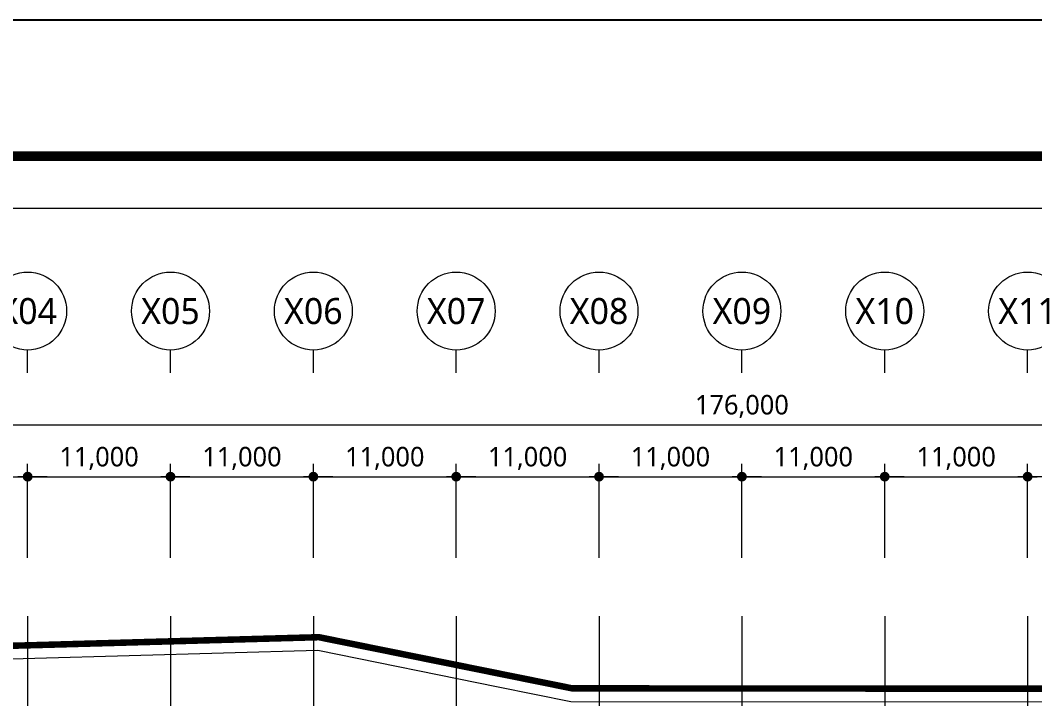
# Model space of a CAD drawing. Header units: millimetres. Extents: x 4739419 to 5837985, y 2291271 to 3446271.
# Drawn here: x 4898544 to 4976662, y 2536050 to 2588271 of the extents above; entities that cross this region are included whole.
import ezdxf
from ezdxf.enums import TextEntityAlignment as Align

# ---------------------------------------------------------------- set-up
doc = ezdxf.new("R2010")
doc.units = ezdxf.units.MM
doc.linetypes.add('XR-평면도$0$PHANTOM', pattern=[63.5, 31.75, -6.35, 6.35, -6.35, 6.35, -6.35])
doc.layers.get('0').update_dxf_attribs({"color": 255})
doc.layers.add('!!xref plan', color=9, linetype='Continuous')
doc.layers.add('!!출력', color=9, linetype='Continuous', plot=False)
for name, color, linetype, lineweight in [('FORM(미추홀)$0$A-BORD-SHEET', 9, 'Continuous', 25), ('XR-평면도$0$A-BOND-LIN1', 9, 'Continuous', 25), ('XR-평면도$0$A-CNTL', 9, 'Continuous', 15), ('XR-평면도$0$A-STXS-SETB', 9, 'Continuous', 20)]:
    doc.layers.add(name, color=color, linetype=linetype, lineweight=lineweight)
doc.layers.add('FORM(미추홀)$0$A-XXXX-NPLT', color=9, linetype='Continuous', lineweight=15, plot=False)
doc.layers.add('XR-평면도$0$A-XXXX-NPLT', color=9, linetype='Continuous', lineweight=15, plot=False)
doc.styles.add('XR-평면도$0$맑은고딕', font='malgun.ttf')

# ---------------------------------------------------------------- blocks, each defined once
blk = doc.blocks.new('FORM(미추홀)$0$SHHET')
at = {"layer": 'FORM(미추홀)$0$A-BORD-SHEET', "const_width": 750}
blk.add_lwpolyline([(411950, 286550), (10450, 286550), (10450, 10450), (411950, 10450)], close=True, dxfattribs=at)
at = {"layer": 'FORM(미추홀)$0$A-XXXX-NPLT'}
for points in [[(0, 0), (0, 297000), (420000, 297000), (420000, 0)], [(14450, 282550), (373825, 282550), (373825, 14450), (14450, 14450)]]:
    blk.add_lwpolyline(points, close=True, dxfattribs=at)
blk = doc.blocks.new('FORM(미추홀)')
blk.add_blockref('FORM(미추홀)$0$SHHET', (0, 0))
blk = doc.blocks.new('XR-평면도$0$중심선(210216)')
at = {"layer": 'XR-평면도$0$A-CNTL', "ltscale": 300}
for points in [[(33000, 206000), (33000, -10000)], [(44000, 206000), (44000, -10000)], [(55000, 206000), (55000, -10000)], [(66000, 206000), (66000, -10000)], [(77000, 206000), (77000, -10000)], [(88000, 206000), (88000, -10000)], [(99000, 206000), (99000, -10000)], [(110000, 206000), (110000, -10000)]]:
    blk.add_lwpolyline(points, dxfattribs=at)
blk = doc.blocks.new('XR-평면도$0$_CIDOT')
at = {"color": 0, "linetype": 'ByBlock'}
blk.add_line((2, 0), (-1, 0), dxfattribs=at)
at = {"color": 0, "linetype": 'ByBlock', "const_width": 0.5}
blk.add_lwpolyline([(-0.25, 0, 1), (0.25, 0, 1)], format="xyb", close=True, dxfattribs=at)

msp = doc.modelspace()

# ---------------------------------------------------------------- linework, layer by layer
at = {"layer": '!!출력'}
msp.add_lwpolyline([(4739418.8, 2291270.6), (5159418.8, 2291270.6), (5159418.8, 2588270.6), (4739418.8, 2588270.6)], close=True, dxfattribs=at)
at = {"layer": 'XR-평면도$0$A-BOND-LIN1', "linetype": 'XR-평면도$0$PHANTOM', "ltscale": 200, "const_width": 500}
for points in [[(4884772.6, 2539757.8), (4921542, 2540784.6), (4921542, 2540784.6), (4921542, 2540784.6), (4935549.5, 2537955.9), (4941040.8, 2536847), (4987814.3, 2536810), (4995466.5, 2538404.9), (5005838.2, 2540236.1), (5013550.5, 2541414), (5050167.9, 2542155), (5053756.1, 2538505.8), (5053755.1, 2537761.7), (5053754.7, 2536409.8), (5053875.3, 2532711.3), (5053636.9, 2454061), (5053514.7, 2378819.3), (5053273, 2329251.9), (5049652, 2325720.6), (4857413.1, 2325346.1)], [(4884772.6, 2539757.8), (4921542, 2540784.6), (4921542, 2540784.6), (4921542, 2540784.6), (4935549.5, 2537955.9), (4941040.8, 2536847), (4987814.3, 2536810), (4995466.5, 2538404.9), (5005838.2, 2540236.1), (5013550.5, 2541414), (5050167.9, 2542155), (5053756.1, 2538505.8), (5053755.1, 2537761.7), (5053754.7, 2536409.8), (5053875.3, 2532711.3), (5053636.9, 2454061), (5053514.7, 2378819.3), (5053273, 2329251.9), (5049652.1, 2325720.6), (4857413.1, 2325346.1)], [(4884772.6, 2539757.8), (4921542, 2540784.6), (4921542, 2540784.6), (4921542, 2540784.6), (4935549.5, 2537955.9), (4941040.8, 2536847), (4987814.3, 2536810), (4995466.5, 2538404.9), (5005838.2, 2540236.1), (5013550.5, 2541414), (5050167.9, 2542155), (5053756.1, 2538505.8), (5053755.1, 2537761.7), (5053754.7, 2536409.8), (5053875.3, 2532711.3), (5053636.9, 2454061), (5053514.7, 2378819.3), (5053273, 2329251.9), (5049652.1, 2325720.6), (4857413.1, 2325346.1)]]:
    msp.add_lwpolyline(points, dxfattribs=at)
at = {"layer": 'XR-평면도$0$A-STXS-SETB', "color": 4, "ltscale": 500}
for points in [[(4844843, 2448034.3), (4871793.3, 2529201.4), (4885107, 2538766.7), (4921455.8, 2539781.8), (4935351.6, 2536975.7), (4940940.5, 2535847.1), (4987917, 2535810), (4995655.5, 2537422.8), (5006000.7, 2539249.3), (5013636.5, 2540415.6), (5049757.1, 2541146.5), (5052755.5, 2538097.1), (5052755.1, 2537762.5), (5052754.7, 2536393.6), (5052875.3, 2532696.5), (5052636.9, 2454063.4), (5052514.7, 2378822.5), (5052275, 2329675.5), (5049244.3, 2326719.8), (4858406.9, 2326348), (4858273.2, 2347939.8), (4826596.4, 2393257.5), (4844842.7, 2448033.4, 0.0002413)], [(4844843, 2448034.3), (4871793.3, 2529201.4), (4885107, 2538766.7), (4921455.8, 2539781.8), (4935351.6, 2536975.7), (4940940.5, 2535847.1), (4987917, 2535810), (4995655.5, 2537422.8), (5006000.7, 2539249.3), (5013636.5, 2540415.6), (5049757.1, 2541146.5), (5052755.6, 2538097.1), (5052755.1, 2537762.5), (5052754.7, 2536393.6), (5052875.3, 2532696.5), (5052636.9, 2454063.4), (5052514.7, 2378822.5), (5052275, 2329675.5), (5049244.4, 2326719.8), (4858406.9, 2326348), (4858273.2, 2347939.8), (4826596.4, 2393257.5), (4844842.7, 2448033.4, 0.0002413)], [(4844843, 2448034.3), (4871793.3, 2529201.4), (4885107, 2538766.7), (4921455.8, 2539781.8), (4935351.6, 2536975.7), (4940940.5, 2535847.1), (4987917, 2535810), (4995655.5, 2537422.8), (5006000.7, 2539249.3), (5013636.5, 2540415.6), (5049757.1, 2541146.5), (5052755.6, 2538097.1), (5052755.1, 2537762.5), (5052754.7, 2536393.6), (5052875.3, 2532696.5), (5052636.9, 2454063.4), (5052514.7, 2378822.5), (5052275, 2329675.5), (5049244.4, 2326719.8), (4858406.9, 2326348), (4858273.2, 2347939.8), (4826596.4, 2393257.5), (4844842.7, 2448033.4, 0.0002413)]]:
    msp.add_lwpolyline(points, format="xyb", close=True, dxfattribs=at)
at = {"layer": 'XR-평면도$0$A-XXXX-NPLT'}
for p, q in [((4899111.8, 2561141.2), (4899111.8, 2562891.2)), ((4910111.8, 2561141.2), (4910111.8, 2562891.2)), ((4921111.8, 2561141.2), (4921111.8, 2562891.2)), ((4932111.8, 2561141.2), (4932111.8, 2562891.2)), ((4943111.8, 2561141.2), (4943111.8, 2562891.2)), ((4954111.8, 2561141.2), (4954111.8, 2562891.2)), ((4965111.8, 2561141.2), (4965111.8, 2562891.2)), ((4976111.8, 2561141.2), (4976111.8, 2562891.2)), ((4866861.8, 2557141.2), (5041361.8, 2557141.2)), ((4899111.8, 2546891.2), (4899111.8, 2554141.2)), ((4899111.8, 2546891.2), (4899111.8, 2554141.2)), ((4910111.8, 2546891.2), (4910111.8, 2554141.2)), ((4910111.8, 2546891.2), (4910111.8, 2554141.2)), ((4921111.8, 2546891.2), (4921111.8, 2554141.2)), ((4921111.8, 2546891.2), (4921111.8, 2554141.2)), ((4932111.8, 2546891.2), (4932111.8, 2554141.2)), ((4932111.8, 2546891.2), (4932111.8, 2554141.2)), ((4943111.8, 2546891.2), (4943111.8, 2554141.2)), ((4943111.8, 2546891.2), (4943111.8, 2554141.2)), ((4954111.8, 2546891.2), (4954111.8, 2554141.2)), ((4954111.8, 2546891.2), (4954111.8, 2554141.2)), ((4965111.8, 2546891.2), (4965111.8, 2554141.2)), ((4965111.8, 2546891.2), (4965111.8, 2554141.2)), ((4976111.8, 2546891.2), (4976111.8, 2554141.2)), ((4976111.8, 2546891.2), (4976111.8, 2554141.2)), ((4899861.8, 2553141.2), (4909361.8, 2553141.2)), ((4910861.8, 2553141.2), (4920361.8, 2553141.2)), ((4921861.8, 2553141.2), (4931361.8, 2553141.2)), ((4932861.8, 2553141.2), (4942361.8, 2553141.2)), ((4943861.8, 2553141.2), (4953361.8, 2553141.2)), ((4954861.8, 2553141.2), (4964361.8, 2553141.2)), ((4965861.8, 2553141.2), (4975361.8, 2553141.2))]:
    msp.add_line(p, q, dxfattribs=at)
for points in [[(4739418.8, 2588270.6), (5159418.8, 2588270.6), (5159418.8, 2291270.6), (4739418.8, 2291270.6)], [(4739418.8, 2588270.6), (5159418.8, 2588270.6), (5159418.8, 2291270.6), (4739418.8, 2291270.6)], [(4739418.8, 2588270.6), (5159418.8, 2588270.6), (5159418.8, 2291270.6), (4739418.8, 2291270.6)], [(5113243.8, 2305720.6), (4753868.8, 2305720.6), (4753868.8, 2573820.6), (5113243.8, 2573820.6)], [(5113243.8, 2305720.6), (4753868.8, 2305720.6), (4753868.8, 2573820.6), (5113243.8, 2573820.6)], [(5113243.8, 2305720.6), (4753868.8, 2305720.6), (4753868.8, 2573820.6), (5113243.8, 2573820.6)]]:
    msp.add_lwpolyline(points, close=True, dxfattribs=at)
at = {"layer": 'XR-평면도$0$A-XXXX-NPLT', "ltscale": 0.2}
for centre in [(4899111.8, 2565891.2), (4910111.8, 2565891.2), (4921111.8, 2565891.2), (4932111.8, 2565891.2), (4943111.8, 2565891.2), (4954111.8, 2565891.2), (4965111.8, 2565891.2), (4976111.8, 2565891.2)]:
    msp.add_circle(centre, 3000, dxfattribs=at)

# ---------------------------------------------------------------- block references
at = {"layer": '!!xref plan'}
msp.add_blockref('FORM(미추홀)', (4739418.8, 2291270.6), dxfattribs=at)
at = {"layer": 'XR-평면도$0$A-CNTL'}
msp.add_blockref('XR-평면도$0$중심선(210216)', (4866111.8, 2336391.2), dxfattribs=at)
at = {"layer": 'XR-평면도$0$A-XXXX-NPLT', "xscale": 750, "yscale": 750, "zscale": 750, "rotation": 180}
for p in [(4899111.8, 2553141.2), (4910111.8, 2553141.2), (4921111.8, 2553141.2), (4932111.8, 2553141.2), (4943111.8, 2553141.2), (4954111.8, 2553141.2), (4965111.8, 2553141.2), (4976111.8, 2553141.2)]:
    msp.add_blockref('XR-평면도$0$_CIDOT', p, dxfattribs=at)
at = {"layer": 'XR-평면도$0$A-XXXX-NPLT', "xscale": 750, "yscale": 750, "zscale": 750}
for p in [(4899111.8, 2553141.2), (4910111.8, 2553141.2), (4921111.8, 2553141.2), (4932111.8, 2553141.2), (4943111.8, 2553141.2), (4954111.8, 2553141.2), (4965111.8, 2553141.2), (4976111.8, 2553141.2)]:
    msp.add_blockref('XR-평면도$0$_CIDOT', p, dxfattribs=at)

# ---------------------------------------------------------------- texts
at = {"layer": 'XR-평면도$0$A-XXXX-NPLT', "ltscale": 0.2, "style": 'XR-평면도$0$맑은고딕'}
for s, p in [('X04', (4899111.8, 2565891.2)), ('X05', (4910111.8, 2565891.2)), ('X06', (4921111.8, 2565891.2)), ('X07', (4932111.8, 2565891.2)), ('X08', (4943111.8, 2565891.2)), ('X09', (4954111.8, 2565891.2)), ('X10', (4965111.8, 2565891.2)), ('X11', (4976111.8, 2565891.2))]:
    msp.add_text(s, height=2000, dxfattribs=at).set_placement(p, align=Align.MIDDLE)
at = {"layer": 'XR-평면도$0$A-XXXX-NPLT', "color": 0, "char_height": 1500, "attachment_point": 5, "style": 'XR-평면도$0$맑은고딕'}
for s, insert in [('\\A1;176,000', (4954111.8, 2558546.1)), ('\\A1;11,000', (4904611.8, 2554546.1)), ('\\A1;11,000', (4915611.8, 2554546.1)), ('\\A1;11,000', (4926611.8, 2554546.1)), ('\\A1;11,000', (4937611.8, 2554546.1)), ('\\A1;11,000', (4948611.8, 2554546.1)), ('\\A1;11,000', (4959611.8, 2554546.1)), ('\\A1;11,000', (4970611.8, 2554546.1))]:
    msp.add_mtext(s, dxfattribs=dict(at, insert=insert))

doc.saveas('drawing.dxf')
